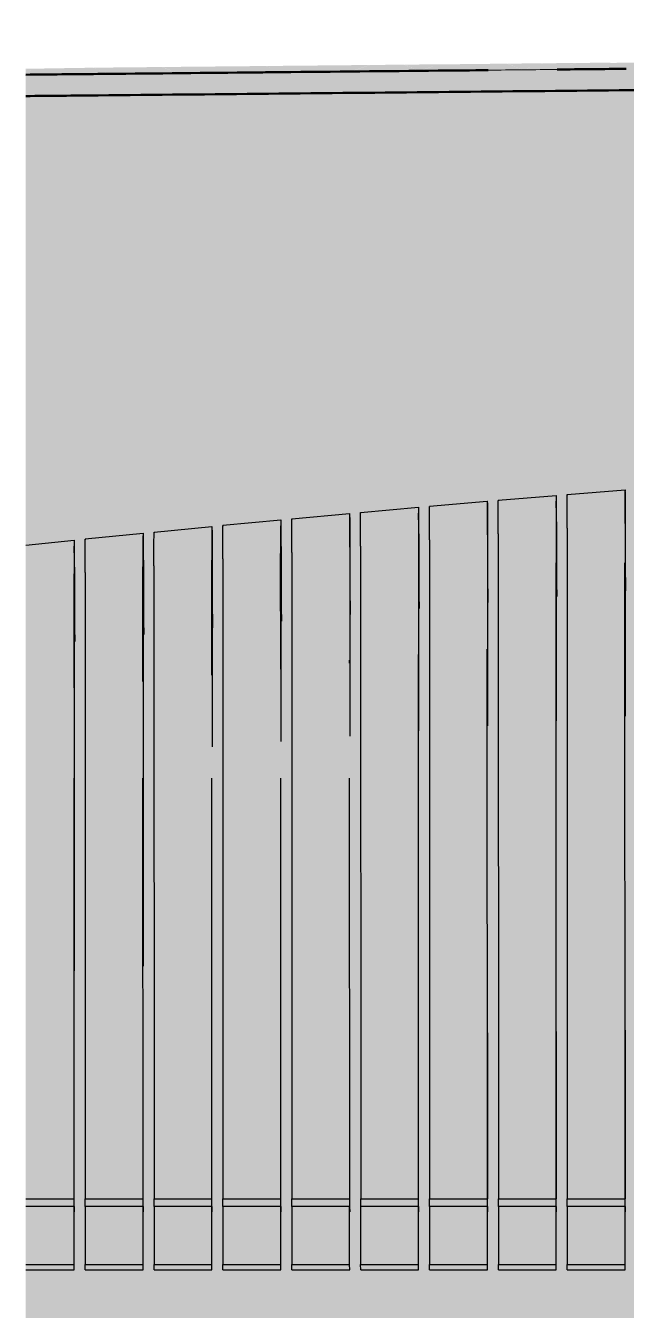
# Model space of a CAD drawing. Header units: metres. Extents: x 0 to 258, y 3 to 25.
# Drawn here: x 23.1 to 23.536, y 22.27 to 23.202 of the extents above; entities that cross this region are included whole.
import ezdxf

# ---------------------------------------------------------------- set-up
doc = ezdxf.new("R2010")
doc.units = ezdxf.units.M
doc.linetypes.add('JacobsDash', pattern=[0.0045, 0.003, -0.0015])
for name, color, linetype, lineweight in [('A-FLOR', 7, 'Continuous', 50), ('A-FLOR-HDLN', 7, 'JacobsDash', 18), ('A-GENM', 7, 'Continuous', 35)]:
    doc.layers.add(name, color=color, linetype=linetype, lineweight=lineweight)

# ---------------------------------------------------------------- blocks, each defined once
blk = doc.blocks.new('BR08_SEATING_NORTH 3 - BR08_SEATING_NORTH 3-5676583-Section 155')
at = {"layer": 'A-GENM', "color": 254, "lineweight": 25, "true_color": 0xd4d4d4}
for p, q in [((314.86338, 22.85807), (314.90538, 22.8616)), ((314.91339, 22.86226), (314.95539, 22.86567)), ((314.95543, 22.86435), (314.95547, 22.86137)), ((314.9558, 22.84156), (314.95547, 22.86137)), ((314.95547, 22.86137), (314.95547, 22.81227)), ((314.95547, 22.86137), (314.95547, 22.70144)), ((314.76338, 22.84927), (314.80538, 22.85303)), ((314.80542, 22.85168), (314.80547, 22.84871)), ((314.81338, 22.85374), (314.85538, 22.85739)), ((314.85542, 22.85607), (314.85547, 22.85307)), ((314.85581, 22.83321), (314.85547, 22.85307)), ((314.85547, 22.85307), (314.85547, 22.80397)), ((314.85547, 22.85307), (314.85547, 22.69443)), ((314.90542, 22.86028), (314.90547, 22.85729)), ((314.9058, 22.83746), (314.90547, 22.85729)), ((314.90547, 22.85729), (314.90547, 22.80819)), ((314.90547, 22.85729), (314.90547, 22.69799)), ((314.66337, 22.8399), (314.70537, 22.8439)), ((314.70541, 22.8428), (314.70547, 22.83956)), ((314.71338, 22.84465), (314.75538, 22.84854)), ((314.75542, 22.84722), (314.75547, 22.84421)), ((314.75547, 22.84421), (314.75546, 22.68695)), ((314.75583, 22.82428), (314.75547, 22.84421)), ((314.75547, 22.84421), (314.75547, 22.79511)), ((314.80582, 22.82882), (314.80547, 22.84871)), ((314.80547, 22.84871), (314.80547, 22.79961)), ((314.80547, 22.84871), (314.80547, 22.69075)), ((314.56337, 22.82996), (314.60537, 22.8342)), ((314.60541, 22.8331), (314.60547, 22.82985)), ((314.61337, 22.835), (314.65537, 22.83912)), ((314.65541, 22.83802), (314.65547, 22.83478)), ((314.65547, 22.83478), (314.65546, 22.67901)), ((314.65585, 22.81479), (314.65547, 22.83478)), ((314.65547, 22.83478), (314.65547, 22.78569)), ((314.70547, 22.83956), (314.70546, 22.68304)), ((314.70584, 22.81961), (314.70547, 22.83956)), ((314.70547, 22.83956), (314.70547, 22.79047)), ((314.85581, 22.78396), (314.85581, 22.83321)), ((314.86332, 22.83364), (314.86343, 22.35096)), ((314.9058, 22.78821), (314.9058, 22.83746)), ((314.91333, 22.83782), (314.91343, 22.35095)), ((314.9558, 22.79232), (314.9558, 22.84156)), ((314.52015, 22.82548), (314.55536, 22.82914)), ((314.55541, 22.82803), (314.55547, 22.82478)), ((314.55547, 22.82478), (314.55546, 22.51645)), ((314.55587, 22.80472), (314.55547, 22.82478)), ((314.55547, 22.82478), (314.55547, 22.77569)), ((314.60547, 22.82985), (314.60546, 22.51989)), ((314.60586, 22.80982), (314.60547, 22.82985)), ((314.60547, 22.82985), (314.60547, 22.78076)), ((314.75583, 22.77504), (314.75583, 22.82428)), ((314.76332, 22.82483), (314.76343, 22.35099)), ((314.80582, 22.77957), (314.80582, 22.82882)), ((314.81332, 22.82931), (314.81343, 22.35098)), ((314.65533, 22.73106), (314.6553, 22.81468)), ((314.65585, 22.76554), (314.65585, 22.81479)), ((314.66331, 22.81546), (314.66343, 22.35102)), ((314.70533, 22.7355), (314.70531, 22.81946)), ((314.70584, 22.77036), (314.70584, 22.81961)), ((314.71331, 22.82022), (314.71343, 22.35101)), ((314.5633, 22.80553), (314.56343, 22.35106)), ((314.60532, 22.72649), (314.6053, 22.80976)), ((314.60586, 22.76058), (314.60586, 22.80982)), ((314.6133, 22.81057), (314.61343, 22.35104)), ((314.90543, 22.35096), (314.90533, 22.81261)), ((314.90547, 22.80819), (314.9058, 22.78821)), ((314.95543, 22.35094), (314.95533, 22.81261)), ((314.95547, 22.81227), (314.9558, 22.79232)), ((314.55532, 22.7218), (314.55529, 22.8047)), ((314.55587, 22.75547), (314.55587, 22.80472)), ((314.80547, 22.79961), (314.80582, 22.77957)), ((314.85547, 22.80397), (314.85581, 22.78396)), ((314.70547, 22.79047), (314.70584, 22.77036)), ((314.75547, 22.79511), (314.75583, 22.77504)), ((314.60547, 22.78076), (314.60586, 22.76058)), ((314.65547, 22.78569), (314.65585, 22.76554)), ((314.55547, 22.77569), (314.55587, 22.75547)), ((314.85543, 22.35097), (314.85534, 22.75009)), ((314.75533, 22.7398), (314.75533, 22.74193)), ((314.80543, 22.35098), (314.80534, 22.74608)), ((314.55543, 22.35106), (314.55534, 22.65634)), ((314.60543, 22.35104), (314.60534, 22.65634)), ((314.65543, 22.35103), (314.65535, 22.65634)), ((314.70543, 22.35101), (314.70535, 22.65634)), ((314.75543, 22.351), (314.75536, 22.65634)), ((314.85545, 22.47146), (314.85545, 22.35097)), ((314.90545, 22.47251), (314.90545, 22.35096)), ((314.95545, 22.47351), (314.95545, 22.35094)), ((314.52015, 22.35107), (314.55543, 22.35106)), ((314.55545, 22.34152), (314.55543, 22.35106)), ((314.56343, 22.35106), (314.60543, 22.35104)), ((314.56344, 22.34549), (314.56343, 22.35106)), ((314.60545, 22.34152), (314.60543, 22.35104)), ((314.61343, 22.35104), (314.65543, 22.35103)), ((314.61344, 22.34549), (314.61343, 22.35104)), ((314.65545, 22.34152), (314.65543, 22.35103)), ((314.66343, 22.35102), (314.70543, 22.35101)), ((314.66344, 22.34549), (314.66343, 22.35102)), ((314.70545, 22.34152), (314.70543, 22.35101)), ((314.71343, 22.35101), (314.75543, 22.35099)), ((314.71344, 22.34549), (314.71343, 22.35101)), ((314.75545, 22.34152), (314.75543, 22.35099)), ((314.76343, 22.35099), (314.80543, 22.35098)), ((314.76344, 22.34549), (314.76343, 22.35099)), ((314.80545, 22.34152), (314.80543, 22.35098)), ((314.81343, 22.35098), (314.85543, 22.35097)), ((314.81344, 22.34549), (314.81343, 22.35098)), ((314.85545, 22.34152), (314.85543, 22.35097)), ((314.86343, 22.35096), (314.90543, 22.35095)), ((314.86344, 22.34548), (314.86343, 22.35096)), ((314.90545, 22.34152), (314.90543, 22.35095)), ((314.91343, 22.35095), (314.95543, 22.35094)), ((314.91344, 22.34548), (314.91343, 22.35095)), ((314.95545, 22.34152), (314.95543, 22.35094)), ((314.55541, 22.34549), (314.55544, 22.34152)), ((314.60541, 22.34549), (314.60544, 22.34152)), ((314.65541, 22.34549), (314.65544, 22.34152)), ((314.70541, 22.34549), (314.70544, 22.34152)), ((314.75541, 22.34549), (314.75544, 22.34152)), ((314.80541, 22.34549), (314.80544, 22.34152)), ((314.85541, 22.34548), (314.85544, 22.34152)), ((314.90541, 22.34548), (314.90544, 22.34152)), ((314.95541, 22.34548), (314.95544, 22.34152)), ((314.55543, 22.29959), (314.55541, 22.30342)), ((314.56343, 22.29959), (314.56341, 22.30342)), ((314.60543, 22.29959), (314.60541, 22.30342)), ((314.61343, 22.29959), (314.61341, 22.30342)), ((314.65543, 22.29959), (314.65541, 22.30342)), ((314.66343, 22.29959), (314.66341, 22.30342)), ((314.70543, 22.29959), (314.70541, 22.30342)), ((314.71343, 22.29959), (314.71341, 22.30342)), ((314.75543, 22.29959), (314.75541, 22.30342)), ((314.76343, 22.29959), (314.76341, 22.30342)), ((314.80543, 22.29959), (314.80541, 22.30341)), ((314.81343, 22.29959), (314.81341, 22.30341)), ((314.85543, 22.29959), (314.85541, 22.30341)), ((314.86343, 22.29959), (314.86341, 22.30341)), ((314.90543, 22.29959), (314.90541, 22.30341)), ((314.91343, 22.29959), (314.91341, 22.30341)), ((314.95543, 22.29959), (314.95541, 22.30341)), ((314.52015, 22.29959), (314.55543, 22.29959)), ((314.56343, 22.29959), (314.60543, 22.29959)), ((314.61343, 22.29959), (314.65543, 22.29959)), ((314.66343, 22.29959), (314.70543, 22.29959)), ((314.71343, 22.29959), (314.75543, 22.29959)), ((314.76343, 22.29959), (314.80543, 22.29959)), ((314.81343, 22.29959), (314.85543, 22.29959)), ((314.86343, 22.29959), (314.90543, 22.29959)), ((314.91343, 22.29959), (314.95543, 22.29959))]:
    blk.add_line(p, q, dxfattribs=at)
at = {"layer": 'A-GENM', "color": 7, "lineweight": 25, "true_color": 0xefefef}
for p, q in [((314.55541, 22.34549), (314.52015, 22.34549)), ((314.55541, 22.30342), (314.55541, 22.34549)), ((314.56341, 22.34549), (314.56341, 22.30342)), ((314.60541, 22.34549), (314.56341, 22.34549)), ((314.60541, 22.30342), (314.60541, 22.34549)), ((314.61341, 22.34549), (314.61341, 22.30342)), ((314.65541, 22.34549), (314.61341, 22.34549)), ((314.65541, 22.30342), (314.65541, 22.34549)), ((314.66341, 22.34549), (314.66341, 22.30342)), ((314.70541, 22.34549), (314.66341, 22.34549)), ((314.70541, 22.30342), (314.70541, 22.34549)), ((314.71341, 22.34549), (314.71341, 22.30342)), ((314.75541, 22.34549), (314.71341, 22.34549)), ((314.75541, 22.30342), (314.75541, 22.34549)), ((314.76341, 22.34549), (314.76341, 22.30342)), ((314.80541, 22.34549), (314.76341, 22.34549)), ((314.80541, 22.30341), (314.80541, 22.34549)), ((314.81341, 22.34549), (314.81341, 22.30341)), ((314.85541, 22.34548), (314.81341, 22.34549)), ((314.85541, 22.30341), (314.85541, 22.34548)), ((314.86341, 22.34548), (314.86341, 22.30341)), ((314.90541, 22.34548), (314.86341, 22.34548)), ((314.90541, 22.30341), (314.90541, 22.34548)), ((314.91341, 22.34548), (314.91341, 22.30341)), ((314.95541, 22.34548), (314.91341, 22.34548)), ((314.95541, 22.30341), (314.95541, 22.34548)), ((314.52015, 22.30342), (314.55541, 22.30342)), ((314.56341, 22.30342), (314.60541, 22.30342)), ((314.61341, 22.30342), (314.65541, 22.30342)), ((314.66341, 22.30342), (314.70541, 22.30342)), ((314.71341, 22.30342), (314.75541, 22.30342)), ((314.76341, 22.30342), (314.80541, 22.30341)), ((314.81341, 22.30341), (314.85541, 22.30341)), ((314.86341, 22.30341), (314.90541, 22.30341)), ((314.91341, 22.30341), (314.95541, 22.30341))]:
    blk.add_line(p, q, dxfattribs=at)
at = {"layer": 'A-GENM', "color": 254, "lineweight": 25, "true_color": 0xd4d4d4}
for points, knots in [([(314.90541, 22.86107), (314.9054, 22.86151), (314.90539, 22.8617), (314.90538, 22.861), (314.90537, 22.86035), (314.90537, 22.85993)], [0, 0, 0, 0, 0.1666667, 0.25, 0.3333333, 0.3333333, 0.3333333, 0.3333333]), ([(314.91334, 22.85183), (314.91334, 22.85279), (314.91334, 22.85461), (314.91335, 22.85708), (314.91336, 22.85915), (314.91337, 22.86068), (314.91338, 22.86166), (314.91339, 22.86237), (314.9134, 22.86217), (314.91341, 22.86173)], [0.3333333, 0.3333333, 0.3333333, 0.3333333, 0.4166667, 0.5, 0.5833333, 0.6666667, 0.75, 0.8333333, 1, 1, 1, 1]), ([(314.95541, 22.86514), (314.9554, 22.86558), (314.95539, 22.86578), (314.95538, 22.86507), (314.95537, 22.86442), (314.95537, 22.864)], [0, 0, 0, 0, 0.1666667, 0.25, 0.3333333, 0.3333333, 0.3333333, 0.3333333]), ([(314.80541, 22.8525), (314.8054, 22.85294), (314.80539, 22.85314), (314.80537, 22.85244), (314.80536, 22.85145), (314.80535, 22.84992), (314.80534, 22.84785), (314.80533, 22.84539), (314.80533, 22.84356), (314.80533, 22.8426)], [0, 0, 0, 0, 0.1666667, 0.25, 0.3333333, 0.4166667, 0.5, 0.5833333, 0.6666667, 0.6666667, 0.6666667, 0.6666667]), ([(314.81333, 22.84331), (314.81333, 22.84427), (314.81333, 22.84609), (314.81334, 22.84856), (314.81335, 22.85063), (314.81336, 22.85216), (314.81337, 22.85314), (314.81339, 22.85384), (314.8134, 22.85365), (314.81341, 22.8532)], [0.3333333, 0.3333333, 0.3333333, 0.3333333, 0.4166667, 0.5, 0.5833333, 0.6666667, 0.75, 0.8333333, 1, 1, 1, 1]), ([(314.85541, 22.85685), (314.8554, 22.8573), (314.85539, 22.85749), (314.85537, 22.85679), (314.85537, 22.85613), (314.85536, 22.85572)], [0, 0, 0, 0, 0.1666667, 0.25, 0.3333333, 0.3333333, 0.3333333, 0.3333333]), ([(314.86333, 22.84764), (314.86333, 22.8486), (314.86334, 22.85042), (314.86335, 22.85289), (314.86335, 22.85496), (314.86336, 22.85649), (314.86337, 22.85747), (314.86339, 22.85818), (314.8634, 22.85798), (314.86341, 22.85754)], [0.3333333, 0.3333333, 0.3333333, 0.3333333, 0.4166667, 0.5, 0.5833333, 0.6666667, 0.75, 0.8333333, 1, 1, 1, 1]), ([(314.90537, 22.85993), (314.90536, 22.85951), (314.90536, 22.85848), (314.90535, 22.85642), (314.90534, 22.85395), (314.90533, 22.85121), (314.90533, 22.84821), (314.90533, 22.84376), (314.90532, 22.83993), (314.90532, 22.83716)], [0.3333333, 0.3333333, 0.3333333, 0.3333333, 0.4166667, 0.5, 0.5833333, 0.6666667, 0.75, 0.8333333, 1, 1, 1, 1]), ([(314.91333, 22.83782), (314.91333, 22.8406), (314.91333, 22.84442), (314.91333, 22.84888), (314.91333, 22.85087), (314.91334, 22.85183)], [0, 0, 0, 0, 0.1666667, 0.25, 0.3333333, 0.3333333, 0.3333333, 0.3333333]), ([(314.95534, 22.85524), (314.95534, 22.85428), (314.95533, 22.85228), (314.95533, 22.84783), (314.95533, 22.844), (314.95533, 22.84123)], [0.6666667, 0.6666667, 0.6666667, 0.6666667, 0.75, 0.8333333, 1, 1, 1, 1]), ([(314.7054, 22.84336), (314.70539, 22.84381), (314.70538, 22.844), (314.70536, 22.84331), (314.70536, 22.84265), (314.70535, 22.84223)], [0, 0, 0, 0, 0.1666667, 0.25, 0.3333333, 0.3333333, 0.3333333, 0.3333333]), ([(314.71332, 22.83423), (314.71332, 22.83518), (314.71333, 22.83701), (314.71334, 22.83948), (314.71335, 22.84154), (314.71336, 22.84308), (314.71337, 22.84406), (314.71338, 22.84476), (314.7134, 22.84456), (314.71341, 22.84411)], [0.3333333, 0.3333333, 0.3333333, 0.3333333, 0.4166667, 0.5, 0.5833333, 0.6666667, 0.75, 0.8333333, 1, 1, 1, 1]), ([(314.75541, 22.848), (314.7554, 22.84845), (314.75538, 22.84864), (314.75537, 22.84794), (314.75536, 22.84729), (314.75536, 22.84687)], [0, 0, 0, 0, 0.1666667, 0.25, 0.3333333, 0.3333333, 0.3333333, 0.3333333]), ([(314.76333, 22.83884), (314.76333, 22.8398), (314.76333, 22.84162), (314.76334, 22.84409), (314.76335, 22.84616), (314.76336, 22.84769), (314.76337, 22.84867), (314.76339, 22.84937), (314.7634, 22.84917), (314.76341, 22.84873)], [0.3333333, 0.3333333, 0.3333333, 0.3333333, 0.4166667, 0.5, 0.5833333, 0.6666667, 0.75, 0.8333333, 1, 1, 1, 1]), ([(314.80533, 22.8426), (314.80532, 22.84165), (314.80532, 22.83965), (314.80532, 22.83519), (314.80532, 22.83136), (314.80532, 22.82859)], [0.6666667, 0.6666667, 0.6666667, 0.6666667, 0.75, 0.8333333, 1, 1, 1, 1]), ([(314.81332, 22.82931), (314.81332, 22.83208), (314.81332, 22.8359), (314.81332, 22.84036), (314.81333, 22.84236), (314.81333, 22.84331)], [0, 0, 0, 0, 0.1666667, 0.25, 0.3333333, 0.3333333, 0.3333333, 0.3333333]), ([(314.85533, 22.84695), (314.85533, 22.846), (314.85533, 22.844), (314.85532, 22.83955), (314.85532, 22.83572), (314.85532, 22.83295)], [0.6666667, 0.6666667, 0.6666667, 0.6666667, 0.75, 0.8333333, 1, 1, 1, 1]), ([(314.86332, 22.83364), (314.86332, 22.83641), (314.86332, 22.84023), (314.86333, 22.84469), (314.86333, 22.84669), (314.86333, 22.84764)], [0, 0, 0, 0, 0.1666667, 0.25, 0.3333333, 0.3333333, 0.3333333, 0.3333333]), ([(314.6054, 22.83366), (314.60539, 22.83411), (314.60538, 22.83431), (314.60536, 22.83361), (314.60535, 22.83295), (314.60535, 22.83254)], [0, 0, 0, 0, 0.1666667, 0.25, 0.3333333, 0.3333333, 0.3333333, 0.3333333]), ([(314.61331, 22.82458), (314.61331, 22.82553), (314.61332, 22.82736), (314.61333, 22.82983), (314.61334, 22.83189), (314.61335, 22.83343), (314.61336, 22.83441), (314.61338, 22.8351), (314.61339, 22.8349), (314.6134, 22.83445)], [0.3333333, 0.3333333, 0.3333333, 0.3333333, 0.4166667, 0.5, 0.5833333, 0.6666667, 0.75, 0.8333333, 1, 1, 1, 1]), ([(314.6554, 22.83858), (314.65539, 22.83903), (314.65538, 22.83923), (314.65536, 22.83853), (314.65535, 22.83787), (314.65535, 22.83745)], [0, 0, 0, 0, 0.1666667, 0.25, 0.3333333, 0.3333333, 0.3333333, 0.3333333]), ([(314.66332, 22.82947), (314.66332, 22.83043), (314.66332, 22.83226), (314.66333, 22.83472), (314.66334, 22.83679), (314.66335, 22.83832), (314.66336, 22.8393), (314.66338, 22.84), (314.66339, 22.8398), (314.6634, 22.83935)], [0.3333333, 0.3333333, 0.3333333, 0.3333333, 0.4166667, 0.5, 0.5833333, 0.6666667, 0.75, 0.8333333, 1, 1, 1, 1]), ([(314.70532, 22.83347), (314.70532, 22.83252), (314.70531, 22.83052), (314.70531, 22.82606), (314.70531, 22.82223), (314.70531, 22.81946)], [0.6666667, 0.6666667, 0.6666667, 0.6666667, 0.75, 0.8333333, 1, 1, 1, 1]), ([(314.71331, 22.82022), (314.71331, 22.82299), (314.71331, 22.82682), (314.71332, 22.83128), (314.71332, 22.83327), (314.71332, 22.83423)], [0, 0, 0, 0, 0.1666667, 0.25, 0.3333333, 0.3333333, 0.3333333, 0.3333333]), ([(314.75532, 22.83811), (314.75532, 22.83715), (314.75532, 22.83516), (314.75531, 22.8307), (314.75531, 22.82687), (314.75531, 22.8241)], [0.6666667, 0.6666667, 0.6666667, 0.6666667, 0.75, 0.8333333, 1, 1, 1, 1]), ([(314.76332, 22.82483), (314.76332, 22.82761), (314.76332, 22.83143), (314.76332, 22.83589), (314.76332, 22.83788), (314.76333, 22.83884)], [0, 0, 0, 0, 0.1666667, 0.25, 0.3333333, 0.3333333, 0.3333333, 0.3333333]), ([(314.5554, 22.82859), (314.55539, 22.82904), (314.55537, 22.82924), (314.55535, 22.82855), (314.55535, 22.82789), (314.55534, 22.82748)], [0, 0, 0, 0, 0.1666667, 0.25, 0.3333333, 0.3333333, 0.3333333, 0.3333333]), ([(314.56331, 22.81954), (314.56331, 22.8205), (314.56331, 22.82232), (314.56332, 22.82479), (314.56333, 22.82686), (314.56335, 22.82839), (314.56336, 22.82937), (314.56337, 22.83006), (314.56339, 22.82986), (314.5634, 22.82941)], [0.3333333, 0.3333333, 0.3333333, 0.3333333, 0.4166667, 0.5, 0.5833333, 0.6666667, 0.75, 0.8333333, 1, 1, 1, 1]), ([(314.60531, 22.82378), (314.60531, 22.82282), (314.6053, 22.82082), (314.6053, 22.81637), (314.6053, 22.81254), (314.6053, 22.80976)], [0.6666667, 0.6666667, 0.6666667, 0.6666667, 0.75, 0.8333333, 1, 1, 1, 1]), ([(314.6133, 22.81057), (314.6133, 22.81334), (314.6133, 22.81717), (314.61331, 22.82163), (314.61331, 22.82362), (314.61331, 22.82458)], [0, 0, 0, 0, 0.1666667, 0.25, 0.3333333, 0.3333333, 0.3333333, 0.3333333]), ([(314.65531, 22.82869), (314.65531, 22.82774), (314.65531, 22.82574), (314.6553, 22.82129), (314.6553, 22.81746), (314.6553, 22.81468)], [0.6666667, 0.6666667, 0.6666667, 0.6666667, 0.75, 0.8333333, 1, 1, 1, 1]), ([(314.66331, 22.81546), (314.66331, 22.81824), (314.66331, 22.82207), (314.66331, 22.82652), (314.66332, 22.82852), (314.66332, 22.82947)], [0, 0, 0, 0, 0.1666667, 0.25, 0.3333333, 0.3333333, 0.3333333, 0.3333333]), ([(314.5553, 22.81872), (314.5553, 22.81776), (314.5553, 22.81576), (314.5553, 22.81131), (314.55529, 22.80748), (314.55529, 22.8047)], [0.6666667, 0.6666667, 0.6666667, 0.6666667, 0.75, 0.8333333, 1, 1, 1, 1]), ([(314.5633, 22.80553), (314.5633, 22.8083), (314.5633, 22.81213), (314.5633, 22.81659), (314.56331, 22.81858), (314.56331, 22.81954)], [0, 0, 0, 0, 0.1666667, 0.25, 0.3333333, 0.3333333, 0.3333333, 0.3333333])]:
    blk.add_open_spline(points, degree=3, knots=knots, dxfattribs=at)
for points in [[(314.95537, 22.864), (314.95536, 22.86358), (314.95536, 22.86255), (314.95535, 22.86049), (314.95534, 22.85802), (314.95534, 22.85619), (314.95534, 22.85524)], [(314.85536, 22.85572), (314.85536, 22.8553), (314.85535, 22.85427), (314.85534, 22.85221), (314.85534, 22.84974), (314.85533, 22.84791), (314.85533, 22.84695)], [(314.70535, 22.84223), (314.70535, 22.84181), (314.70534, 22.84079), (314.70533, 22.83872), (314.70532, 22.83626), (314.70532, 22.83443), (314.70532, 22.83347)], [(314.75536, 22.84687), (314.75535, 22.84645), (314.75535, 22.84543), (314.75534, 22.84336), (314.75533, 22.84089), (314.75532, 22.83906), (314.75532, 22.83811)], [(314.65535, 22.83745), (314.65535, 22.83704), (314.65534, 22.83601), (314.65533, 22.83395), (314.65532, 22.83148), (314.65532, 22.82965), (314.65531, 22.82869)], [(314.55534, 22.82748), (314.55534, 22.82706), (314.55533, 22.82603), (314.55532, 22.82397), (314.55531, 22.8215), (314.55531, 22.81967), (314.5553, 22.81872)], [(314.60535, 22.83254), (314.60534, 22.83212), (314.60534, 22.83109), (314.60533, 22.82903), (314.60532, 22.82656), (314.60531, 22.82473), (314.60531, 22.82378)]]:
    blk.add_open_spline(points, degree=3, dxfattribs=at)
blk = doc.blocks.new('T2DPAA-T2D-C3S-DU-M3D-100304_rvt-7-Section 155')
at = {"layer": 'A-GENM', "color": 254, "lineweight": 25, "true_color": 0xd4d4d4}
blk.add_blockref('BR08_SEATING_NORTH 3 - BR08_SEATING_NORTH 3-5676583-Section 155', (0, 0), dxfattribs=at)

msp = doc.modelspace()

# ---------------------------------------------------------------- hatches: boundary and pattern name
at = {"layer": 'A-FLOR', "lineweight": 5, "true_color": 0xc0c0c0}
h = msp.add_hatch(color=9, dxfattribs=at)
h.paths.add_polyline_path([(23.09995, 23.16693), (23.10994, 23.16703), (23.09995, 23.17115)])
h.paths.add_polyline_path([(23.10994, 23.16703), (23.16008, 23.16752), (23.14914, 23.172), (23.09995, 23.17119)])
h.paths.add_polyline_path([(23.16008, 23.16752), (23.21022, 23.16801), (23.19891, 23.17249), (23.16887, 23.17219), (23.14924, 23.172)])
h.paths.add_polyline_path([(23.21022, 23.16801), (23.28544, 23.16874), (23.27429, 23.17322), (23.19927, 23.17249)])
h.paths.add_polyline_path([(23.38572, 23.16972), (23.38645, 23.16997), (23.39968, 23.17445), (23.37492, 23.17421)])
h.paths.add_polyline_path([(23.33558, 23.16923), (23.38572, 23.16972), (23.37468, 23.17421), (23.34991, 23.17396)])
h.paths.add_polyline_path([(23.28544, 23.16874), (23.33558, 23.16923), (23.32435, 23.17371), (23.29989, 23.17347), (23.2996, 23.17347), (23.29081, 23.17339), (23.27434, 23.17322)])
h.paths.add_polyline_path([(23.33558, 23.16923), (23.34965, 23.17396), (23.33639, 23.17383), (23.32439, 23.17371)])
h.paths.add_polyline_path([(23.47552, 23.17519), (23.486, 23.1707), (23.49977, 23.17543), (23.486, 23.17529)])
h.paths.add_polyline_path([(23.46094, 23.17046), (23.486, 23.1707), (23.47552, 23.17519), (23.46169, 23.1707)])
h.paths.add_polyline_path([(23.38573, 23.16972), (23.46094, 23.17046), (23.44973, 23.17494), (23.44959, 23.17494), (23.39968, 23.17438), (23.38606, 23.16983)])
h.paths.add_polyline_path([(23.46094, 23.17046), (23.47537, 23.17519), (23.46606, 23.1751), (23.44993, 23.17494)])
h.paths.add_polyline_path([(24.58872, 23.18148), (24.58931, 23.18173), (24.5994, 23.18593)])
h.paths.add_polyline_path([(24.63885, 23.18197), (24.71403, 23.18271), (24.69945, 23.18716), (24.68158, 23.18698), (24.67515, 23.18692), (24.67502, 23.18692), (24.62513, 23.18643)])
h.paths.add_polyline_path([(24.61379, 23.18173), (24.63885, 23.18197), (24.62502, 23.18643), (24.60011, 23.18619)])
h.paths.add_polyline_path([(24.56368, 23.18124), (24.61379, 23.18173), (24.60002, 23.18619), (24.57541, 23.18595), (24.55009, 23.1857)])
h.paths.add_polyline_path([(24.51356, 23.18075), (24.56368, 23.18124), (24.55003, 23.1857), (24.52273, 23.18543), (24.50007, 23.18521), (24.51356, 23.18075)])
h.paths.add_polyline_path([(23.66147, 23.17242), (24.51356, 23.18075), (24.50006, 23.18521), (24.11298, 23.18142), (23.67372, 23.17713), (23.64994, 23.1769)])
h.paths.add_polyline_path([(23.58626, 23.17168), (23.58627, 23.17168), (23.66147, 23.17242), (23.64988, 23.1769), (23.59986, 23.17637), (23.59986, 23.17641), (23.58841, 23.17629), (23.57494, 23.17616)])
h.paths.add_polyline_path([(23.54959, 23.17591), (23.56121, 23.17144), (23.58626, 23.17168), (23.57483, 23.17616), (23.55675, 23.17599)])
h.paths.add_polyline_path([(23.486, 23.1707), (23.5612, 23.17144), (23.54959, 23.17591), (23.52423, 23.17543), (23.5248, 23.17567), (23.49995, 23.17543), (23.49581, 23.17403)])
h.paths.add_polyline_path([(24.73909, 23.18295), (24.76415, 23.1832), (24.75, 23.18765), (24.72518, 23.18741), (24.73908, 23.18295)])
h.paths.add_polyline_path([(24.71403, 23.18271), (24.73909, 23.18295), (24.72502, 23.18741), (24.69958, 23.18716)])
h.paths.add_polyline_path([(25.44076, 23.18981), (25.46582, 23.19005), (25.4738, 23.19473), (25.42599, 23.19426)])
h.paths.add_polyline_path([(25.4157, 23.18956), (25.41579, 23.18956), (25.44076, 23.18981), (25.42579, 23.19426), (25.4157, 23.19416), (25.4157, 23.18981)])
h.paths.add_polyline_path([(25.36558, 23.18908), (25.4157, 23.18956), (25.4157, 23.19416), (25.4047, 23.19405), (25.37593, 23.19377)])
h.paths.add_polyline_path([(25.26534, 23.18809), (25.36558, 23.18908), (25.37574, 23.19377), (25.25084, 23.19254), (25.26533, 23.18809)])
h.paths.add_polyline_path([(25.24028, 23.18785), (25.26534, 23.18809), (25.25068, 23.19254), (25.24028, 23.19244), (25.24028, 23.18809)])
h.paths.add_polyline_path([(25.14003, 23.18687), (25.24028, 23.18785), (25.24028, 23.19244), (25.20672, 23.19212), (25.17576, 23.19181), (25.1757, 23.19181), (25.17539, 23.19181), (25.12579, 23.1913), (25.13924, 23.18711)])
h.paths.add_polyline_path([(24.96462, 23.18515), (25.14003, 23.18687), (25.12561, 23.19132), (25.05008, 23.19034), (25.05056, 23.19059), (25.00885, 23.19018), (25.00063, 23.1901), (25.00055, 23.1901), (25.00014, 23.1901), (24.95059, 23.18961)])
h.paths.add_polyline_path([(24.9145, 23.18467), (24.96462, 23.18515), (24.95052, 23.18961), (24.90026, 23.18912)])
h.paths.add_polyline_path([(24.86438, 23.18418), (24.9145, 23.18467), (24.89997, 23.18912), (24.87492, 23.18863), (24.87549, 23.18888), (24.86438, 23.18877), (24.86438, 23.18442)])
h.paths.add_polyline_path([(24.76415, 23.1832), (24.86359, 23.18442), (24.84998, 23.18863), (24.84993, 23.18863), (24.82488, 23.18814), (24.82535, 23.18839), (24.82325, 23.18837), (24.80022, 23.18814), (24.79999, 23.18814), (24.75532, 23.1877), (24.75018, 23.18765)])
h.paths.add_polyline_path([(24.86438, 23.18418), (24.86438, 23.18877), (24.85358, 23.18867), (24.85022, 23.18863)])
h.paths.add_polyline_path([(24.88943, 23.18442), (24.88944, 23.18442), (24.88136, 23.18701)])
h.paths.add_polyline_path([(25.19015, 23.18736), (25.19015, 23.18736), (25.17826, 23.19104)])
h.paths.add_polyline_path([(25.46582, 23.19005), (25.51594, 23.19054), (25.50083, 23.19499), (25.4738, 23.19473), (25.46624, 23.1903)])
h.paths.add_polyline_path([(25.55083, 23.19548), (25.541, 23.19079), (25.59113, 23.19128), (25.59875, 23.19595), (25.55107, 23.19548), (25.55107, 23.19541)])
h.paths.add_polyline_path([(25.51594, 23.19054), (25.541, 23.19079), (25.55083, 23.19548), (25.54089, 23.19538), (25.50103, 23.19499)])
h.paths.add_polyline_path([(26.24277, 23.19765), (26.2669, 23.19815), (26.2669, 23.20248), (26.25128, 23.20233)])
h.paths.add_polyline_path([(26.04225, 23.19569), (26.24321, 23.19789), (26.25128, 23.20233), (26.04225, 23.20028), (26.04258, 23.19593), (26.04829, 23.20012)])
h.paths.add_polyline_path([(25.99212, 23.1952), (26.04225, 23.19569), (26.04225, 23.20028), (26.01669, 23.20003), (25.99212, 23.19979), (25.99212, 23.19544)])
h.paths.add_polyline_path([(25.69137, 23.19226), (25.99212, 23.1952), (25.99212, 23.19979), (25.84006, 23.19831), (25.67618, 23.19671)])
h.paths.add_polyline_path([(25.64125, 23.19177), (25.69137, 23.19226), (25.67589, 23.1967), (25.62614, 23.19621), (25.64102, 23.19184)])
h.paths.add_polyline_path([(25.59113, 23.19128), (25.64102, 23.19184), (25.62587, 23.19621), (25.61343, 23.19609), (25.59875, 23.19595)])
for points in [[(23.09995, 23.15139), (26.2669, 23.18269), (26.2669, 23.19788), (23.09995, 23.16693), (23.09995, 23.16063)], [(23.09995, 21.96682), (26.2669, 21.99777), (26.2669, 23.18235), (23.09995, 23.15139), (23.09995, 22.03124)]]:
    msp.add_hatch(color=9, dxfattribs=at).paths.add_polyline_path(points)

# ---------------------------------------------------------------- linework, layer by layer
at = {"layer": 'A-FLOR'}
for points, knots in [([(26.2669, 23.18235), (26.21704, 23.18186), (26.08483, 23.18057), (25.87026, 23.17847), (25.62321, 23.17606), (25.37616, 23.17364), (25.12912, 23.17123), (24.88208, 23.16881), (24.63506, 23.1664), (24.38803, 23.16398), (24.141, 23.16157), (23.89394, 23.15915), (23.64687, 23.15674), (23.44094, 23.15472), (23.27617, 23.15311), (23.17625, 23.15214), (23.1175, 23.15156), (23.09995, 23.15139)], [0.6749587, 0.6749587, 0.6749587, 0.6749587, 0.6796875, 0.6875, 0.6953125, 0.703125, 0.7109375, 0.71875, 0.7265625, 0.734375, 0.7421875, 0.75, 0.7578125, 0.765625, 0.7695312, 0.7734375, 0.7751018, 0.7751018, 0.7751018, 0.7751018]), ([(23.09995, 23.16693), (23.11745, 23.1671), (23.17092, 23.16762), (23.22439, 23.16814), (23.26036, 23.1685)], [-0.775097128, -0.775097128, -0.775097128, -0.775097128, -0.7734375, -0.770026442, -0.770026442, -0.770026442, -0.770026442]), ([(23.26037, 23.1685), (23.26559, 23.16855), (23.27394, 23.16863), (23.2823, 23.16871), (23.28544, 23.16874)], [-0.7700261564, -0.7700261564, -0.7700261564, -0.7700261564, -0.76953125, -0.7692337064, -0.7692337064, -0.7692337064, -0.7692337064]), ([(23.28544, 23.16874), (23.32349, 23.16911), (23.37364, 23.1696), (23.42378, 23.17009), (23.43586, 23.17021)], [-0.769233641, -0.769233641, -0.769233641, -0.769233641, -0.765625, -0.76447855, -0.76447855, -0.76447855, -0.76447855])]:
    msp.add_open_spline(points, degree=3, knots=knots, dxfattribs=at)
msp.add_open_spline([(23.486, 23.1707), (23.50271, 23.17087), (23.51943, 23.17103), (23.53614, 23.17119)], degree=3, dxfattribs=at)
at = {"layer": 'A-FLOR-HDLN'}
msp.add_open_spline([(23.43586, 23.17021), (23.45258, 23.17038), (23.46929, 23.17054), (23.486, 23.1707)], degree=3, dxfattribs=at)

# ---------------------------------------------------------------- block references
at = {"lineweight": 5}
msp.add_blockref('T2DPAA-T2D-C3S-DU-M3D-100304_rvt-7-Section 155', (-291.4202, 0), dxfattribs=at)

doc.saveas('drawing.dxf')
